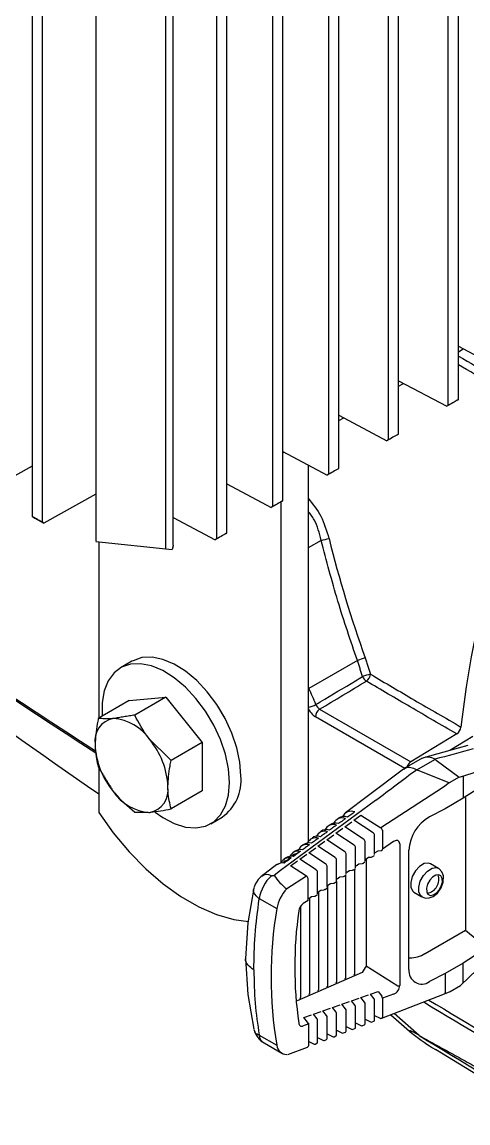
# Model space of a CAD drawing. Header units: inches. Extents: x 1 to 63.1, y 0.7 to 40.3.
# Drawn here: x 18.518 to 19.843, y 32.474 to 35.75 of the extents above; entities that cross this region are included whole.
import ezdxf

# ---------------------------------------------------------------- set-up
doc = ezdxf.new("R2010")
doc.units = ezdxf.units.IN
doc.header["$MEASUREMENT"] = 0
doc.layers.add('OBJECT', color=7, linetype='Continuous')

msp = doc.modelspace()

# ---------------------------------------------------------------- linework, layer by layer
at = {"layer": 'OBJECT'}
for p, q in [((19.7849, 34.6094, 1.1656), (19.7849, 38.1061, 1.1656)), ((19.8148, 34.6267, 1.1656), (19.8148, 38.1101, 1.1656)), ((19.6373, 34.5242, 1.1656), (19.6373, 38.0076, 1.1656)), ((19.6074, 34.507, 1.1656), (19.6074, 38.0037, 1.1656)), ((19.4299, 34.4045, 1.1656), (19.4299, 37.9012, 1.1656)), ((19.4598, 34.4217, 1.1656), (19.4598, 37.9051, 1.1656)), ((19.2931, 34.3255, 1.1656), (19.2931, 37.8089, 1.1656)), ((19.2632, 34.3082, 1.1656), (19.2632, 37.8049, 1.1656)), ((18.5482, 37.7619, 1.1656), (18.5482, 34.2785, 1.1656)), ((18.5779, 37.7585, 1.1656), (18.5779, 34.2614, 1.1656)), ((19.1264, 34.2293, 1.1656), (19.1264, 37.7126, 1.1656)), ((18.7368, 37.7036, 1.1656), (18.7368, 34.2054, 1.1656)), ((18.9671, 34.193, 1.1656), (18.9671, 37.7005, 1.1656)), ((19.0965, 34.212, 1.1656), (19.0965, 37.7087, 1.1656)), ((18.9454, 34.1828, 1.1656), (18.9454, 37.6646, 1.1656)), ((19.8148, 34.7852, 1.1656), (19.9576, 34.7091, 1.1656)), ((19.8148, 34.7692, 1.1656), (19.8292, 34.7775, 1.1656)), ((19.6373, 34.6827, 1.1656), (19.7801, 34.6066, 1.1656)), ((19.6373, 34.6667, 1.1656), (19.6517, 34.675, 1.1656)), ((19.7849, 34.6094, 1.1656), (19.7801, 34.6066, 1.1656)), ((19.8112, 34.6246, 1.1656), (19.8019, 34.6192, 1.1656)), ((19.4598, 34.5802, 1.1656), (19.6025, 34.5042, 1.1656)), ((19.4598, 34.5642, 1.1656), (19.4742, 34.5725, 1.1656)), ((19.6074, 34.507, 1.1656), (19.6025, 34.5042, 1.1656)), ((19.6337, 34.5221, 1.1656), (19.6244, 34.5168, 1.1656)), ((19.2931, 34.472, 1.1656), (19.425, 34.4017, 1.1656)), ((19.2931, 34.468, 1.1656), (19.2967, 34.4701, 1.1656)), ((18.5482, 34.4288, 1.1656), (18.4158, 34.355, 1.1656)), ((19.3684, 34.4319, 1.1656), (19.3684, 33.3097, 1.1656)), ((19.4299, 34.4045, 1.1656), (19.425, 34.4017, 1.1656)), ((19.4562, 34.4197, 1.1656), (19.4468, 34.4143, 1.1656)), ((19.1264, 34.3757, 1.1656), (19.2583, 34.3054, 1.1656)), ((18.7368, 34.3447, 1.1656), (18.5825, 34.2587, 1.1656)), ((19.2632, 34.3082, 1.1656), (19.2583, 34.3054, 1.1656)), ((19.2895, 34.3234, 1.1656), (19.2801, 34.318, 1.1656)), ((19.287, 34.322, 1.1656), (19.287, 33.2476, 1.1656)), ((18.5517, 34.2765, 1.1656), (18.5561, 34.274, 1.1656)), ((18.5608, 34.2713, 1.1656), (18.5518, 34.2765, 1.1656)), ((18.5561, 34.274, 1.1656), (18.5825, 34.2587, 1.1656)), ((18.9671, 34.2755, 1.1656), (19.0916, 34.2092, 1.1656)), ((18.5825, 34.2587, 1.1656), (18.5779, 34.2614, 1.1656)), ((18.737, 34.2048, 1.1656), (18.7376, 34.204, 1.1656)), ((19.0965, 34.212, 1.1656), (19.0916, 34.2092, 1.1656)), ((19.1228, 34.2272, 1.1656), (19.1134, 34.2218, 1.1656)), ((19.4074, 34.2077, 1.1656), (19.3684, 34.1854, 1.1656)), ((18.7376, 34.204, 1.1656), (18.9637, 34.181, 1.1656)), ((18.7457, 34.2032, 1.1656), (18.7457, 33.6787, 1.1656)), ((18.9637, 34.181, 1.1656), (18.9632, 34.1817, 1.1656)), ((18.9669, 34.1914, 1.1656), (18.9637, 34.181, 1.1656)), ((18.9671, 34.193, 1.1656), (18.9669, 34.1914, 1.1656)), ((18.8447, 33.848, 1.1656), (18.811, 33.8285, 1.1656)), ((19.5148, 33.8499, 1.1656), (19.3705, 33.7672, 1.1656)), ((19.3684, 33.7717, 1.1656), (19.3705, 33.7672, 1.1656)), ((19.3684, 33.766, 1.1656), (19.3705, 33.7672, 1.1656)), ((18.8367, 33.7312, 1.1656), (18.7446, 33.678, 1.1656)), ((18.8367, 33.7312, 1.1656), (18.9449, 33.7409, 1.1656)), ((18.9449, 33.7409, 1.1656), (18.8528, 33.6877, 1.1656)), ((18.9449, 33.7409, 1.1656), (19.0531, 33.6062, 1.1656)), ((19.6557, 33.5293, 1.1656), (19.3897, 33.6829, 1.1656)), ((19.4023, 33.7052, 1.1656), (19.6733, 33.5488, 1.1656)), ((19.8099, 33.6318, 1.1656), (19.6733, 33.5488, 1.1656)), ((19.8575, 33.624, 1.1656), (19.7891, 33.5825, 1.1656)), ((19.0531, 33.6062, 1.1656), (18.9611, 33.5531, 1.1656)), ((19.0531, 33.6062, 1.1656), (19.0531, 33.4619, 1.1656)), ((19.7074, 33.5591, 1.1656), (19.6541, 33.5284, 1.1656)), ((19.691, 33.5248, 1.1656), (19.7451, 33.5561, 1.1656)), ((19.7449, 33.5562, 1.1656), (19.7451, 33.5561, 1.1656)), ((19.7451, 33.5561, 1.1656), (19.7474, 33.5548, 1.1656)), ((19.7474, 33.5548, 1.1656), (19.7477, 33.5546, 1.1656)), ((19.7484, 33.5541, 1.1656), (19.7487, 33.5539, 1.1656)), ((19.7487, 33.5539, 1.1656), (19.8169, 33.5029, 1.1656)), ((18.7457, 33.5318, 1.1656), (18.7457, 33.3977, 1.1656)), ((19.691, 33.5248, 1.1656), (19.6908, 33.5249, 1.1656)), ((19.6933, 33.5235, 1.1656), (19.691, 33.5248, 1.1656)), ((19.7876, 33.486, 1.1656), (19.6948, 33.5228, 1.1656)), ((19.9413, 33.5421, 1.1656), (19.8176, 33.5025, 1.1656)), ((19.7877, 33.4859, 1.1656), (19.7706, 33.4736, 1.1656)), ((19.8169, 33.5029, 1.1656), (19.7876, 33.486, 1.1656)), ((19.7877, 33.4859, 1.1656), (19.7876, 33.486, 1.1656)), ((19.8292, 33.5063, 1.1656), (19.8292, 33.4403, 1.1656)), ((19.899, 33.4848, 1.1656), (19.8292, 33.4403, 1.1656)), ((19.0531, 33.4619, 1.1656), (18.9611, 33.4087, 1.1656)), ((19.7706, 33.4736, 1.1656), (19.5844, 33.3524, 1.1656)), ((19.8292, 33.4403, 1.1656), (19.7751, 33.409, 1.1656)), ((19.8361, 33.4427, 1.1656), (19.8361, 33.0477, 1.1656)), ((19.5042, 33.3746, 1.1656), (19.525, 33.3896, 1.1656)), ((19.525, 33.3896, 1.1656), (19.5844, 33.3524, 1.1656)), ((19.7751, 33.409, 1.1656), (19.729, 33.3849, 1.1656)), ((19.0788, 33.3645, 1.1656), (19.1126, 33.384, 1.1656)), ((19.4773, 33.3553, 1.1656), (19.4982, 33.3703, 1.1656)), ((19.5331, 33.319, 1.1656), (19.4773, 33.3553, 1.1656)), ((19.5614, 33.3374, 1.1656), (19.5042, 33.3746, 1.1656)), ((19.4237, 33.3167, 1.1656), (19.4445, 33.3317, 1.1656)), ((19.4505, 33.336, 1.1656), (19.4713, 33.351, 1.1656)), ((19.5049, 33.3006, 1.1656), (19.4505, 33.336, 1.1656)), ((19.5658, 33.2725, 1.1656), (19.5658, 33.3303, 1.1656)), ((19.5888, 33.3452, 1.1656), (19.5888, 33.2883, 1.1656)), ((19.3539, 33.302, 1.1656), (19.3484, 33.2978, 1.1656)), ((19.37, 33.2781, 1.1656), (19.3908, 33.2931, 1.1656)), ((19.3968, 33.2974, 1.1656), (19.4176, 33.3124, 1.1656)), ((19.4484, 33.2639, 1.1656), (19.3968, 33.2974, 1.1656)), ((19.4766, 33.2822, 1.1656), (19.4237, 33.3167, 1.1656)), ((19.5093, 33.2337, 1.1656), (19.5093, 33.2935, 1.1656)), ((19.5375, 33.2531, 1.1656), (19.5375, 33.3119, 1.1656)), ((19.6221, 33.3113, 1.1656), (19.5888, 33.2883, 1.1656)), ((19.6404, 33.3043, 1.1656), (19.6404, 32.8833, 1.1656)), ((19.3016, 33.2625, 1.1656), (19.2961, 33.2583, 1.1656)), ((19.3143, 33.2608, 1.1656), (19.2976, 33.2486, 1.1656)), ((19.3163, 33.2395, 1.1656), (19.3371, 33.2545, 1.1656)), ((19.3278, 33.2822, 1.1656), (19.3223, 33.2781, 1.1656)), ((19.3411, 33.2803, 1.1656), (19.3245, 33.2683, 1.1656)), ((19.3431, 33.2588, 1.1656), (19.3639, 33.2738, 1.1656)), ((19.3919, 33.2271, 1.1656), (19.3431, 33.2588, 1.1656)), ((19.4201, 33.2455, 1.1656), (19.37, 33.2781, 1.1656)), ((19.4528, 33.1948, 1.1656), (19.4528, 33.2567, 1.1656)), ((19.481, 33.2142, 1.1656), (19.481, 33.2751, 1.1656)), ((19.5396, 33.2589, 1.1656), (19.5476, 33.2645, 1.1656)), ((19.5412, 33.2601, 1.1656), (19.5412, 32.9417, 1.1656)), ((19.5475, 33.2645, 1.1656), (19.557, 33.2654, 1.1656)), ((19.5599, 33.2665, 1.1656), (19.5652, 33.2701, 1.1656)), ((19.5678, 33.2784, 1.1656), (19.5759, 33.2839, 1.1656)), ((19.5758, 33.2839, 1.1656), (19.5853, 33.2849, 1.1656)), ((19.668, 32.9306, 1.1656), (19.668, 33.2856, 1.1656)), ((19.2755, 33.2427, 1.1656), (19.2273, 33.2062, 1.1656)), ((19.3636, 33.2087, 1.1656), (19.3163, 33.2395, 1.1656)), ((19.4245, 33.1754, 1.1656), (19.4245, 33.2383, 1.1656)), ((19.4831, 33.2201, 1.1656), (19.4911, 33.2256, 1.1656)), ((19.491, 33.2256, 1.1656), (19.5005, 33.2265, 1.1656)), ((19.5033, 33.2276, 1.1656), (19.5087, 33.2312, 1.1656)), ((19.5073, 32.9185, 1.1656), (19.5073, 33.2303, 1.1656)), ((19.5113, 33.2395, 1.1656), (19.5194, 33.245, 1.1656)), ((19.5192, 33.245, 1.1656), (19.5287, 33.246, 1.1656)), ((19.5316, 33.247, 1.1656), (19.5369, 33.2507, 1.1656)), ((19.7554, 33.2317, 1.1656), (19.7316, 33.2454, 1.1656)), ((19.3636, 33.2087, 1.1656), (19.305, 33.1705, 1.1656)), ((19.368, 33.1365, 1.1656), (19.368, 33.2015, 1.1656)), ((19.3963, 33.1559, 1.1656), (19.3963, 33.2199, 1.1656)), ((19.4468, 33.1887, 1.1656), (19.4522, 33.1924, 1.1656)), ((19.4536, 32.8951, 1.1656), (19.4536, 33.1938, 1.1656)), ((19.4548, 33.2006, 1.1656), (19.4628, 33.2061, 1.1656)), ((19.4627, 33.2061, 1.1656), (19.4722, 33.2071, 1.1656)), ((19.475, 33.2081, 1.1656), (19.4804, 33.2118, 1.1656)), ((19.4805, 32.9068, 1.1656), (19.4805, 33.2119, 1.1656)), ((19.2096, 33.182, 1.1656), (19.2068, 33.1741, 1.1656)), ((19.3983, 33.1618, 1.1656), (19.4063, 33.1672, 1.1656)), ((19.3999, 32.8717, 1.1656), (19.3999, 33.1629, 1.1656)), ((19.4061, 33.1672, 1.1656), (19.4156, 33.1682, 1.1656)), ((19.4185, 33.1692, 1.1656), (19.4239, 33.173, 1.1656)), ((19.4266, 33.1812, 1.1656), (19.4345, 33.1867, 1.1656)), ((19.4268, 32.8834, 1.1656), (19.4268, 33.1814, 1.1656)), ((19.4344, 33.1867, 1.1656), (19.4439, 33.1876, 1.1656)), ((19.6827, 33.1606, 1.1656), (19.7065, 33.1468, 1.1656)), ((19.2229, 33.142, 1.1656), (19.2751, 33.1119, 1.1656)), ((19.368, 33.1365, 1.1656), (19.3536, 33.1266, 1.1656)), ((19.3701, 33.1424, 1.1656), (19.378, 33.1478, 1.1656)), ((19.3731, 32.86, 1.1656), (19.3731, 33.1444, 1.1656)), ((19.3778, 33.1478, 1.1656), (19.3874, 33.1487, 1.1656)), ((19.3902, 33.1498, 1.1656), (19.3957, 33.1535, 1.1656)), ((19.3463, 32.8483, 1.1656), (19.3463, 33.1176, 1.1656)), ((19.7156, 32.9781, 1.1656), (19.8361, 33.0477, 1.1656)), ((19.8361, 33.0477, 1.1656), (19.899, 32.995, 1.1656)), ((19.8224, 32.8841, 1.1656), (19.9477, 33.0052, 1.1656)), ((19.899, 32.995, 1.1656), (19.8292, 32.9497, 1.1656)), ((19.5412, 32.9417, 1.1656), (19.6347, 32.8825, 1.1656)), ((19.8292, 32.9497, 1.1656), (19.7751, 32.9185, 1.1656)), ((19.8292, 32.8924, 1.1656), (19.8292, 32.9497, 1.1656)), ((19.5286, 32.9215, 1.1656), (19.3361, 32.8376, 1.1656)), ((19.4787, 32.9036, 1.1656), (19.4766, 32.9027, 1.1656)), ((19.5055, 32.9152, 1.1656), (19.5035, 32.9143, 1.1656)), ((19.7751, 32.9185, 1.1656), (19.729, 32.8948, 1.1656)), ((19.7751, 32.9185, 1.1656), (19.7751, 32.861, 1.1656)), ((19.3981, 32.8685, 1.1656), (19.3961, 32.8676, 1.1656)), ((19.425, 32.8802, 1.1656), (19.4229, 32.8793, 1.1656)), ((19.4518, 32.8919, 1.1656), (19.4498, 32.891, 1.1656)), ((19.5536, 32.857, 1.1656), (19.5764, 32.865, 1.1656)), ((19.5764, 32.865, 1.1656), (19.5873, 32.8515, 1.1656)), ((19.7733, 32.8579, 1.1656), (19.7904, 32.8653, 1.1656)), ((19.7906, 32.8655, 1.1656), (19.821, 32.883, 1.1656)), ((19.3445, 32.8451, 1.1656), (19.3424, 32.8442, 1.1656)), ((19.3713, 32.8568, 1.1656), (19.3693, 32.8559, 1.1656)), ((19.4688, 32.8273, 1.1656), (19.4915, 32.8353, 1.1656)), ((19.4971, 32.8372, 1.1656), (19.5198, 32.8452, 1.1656)), ((19.5078, 32.8236, 1.1656), (19.4971, 32.8372, 1.1656)), ((19.5253, 32.8471, 1.1656), (19.5481, 32.8551, 1.1656)), ((19.5361, 32.8336, 1.1656), (19.5253, 32.8471, 1.1656)), ((19.5643, 32.8435, 1.1656), (19.5536, 32.857, 1.1656)), ((19.5658, 32.7798, 1.1656), (19.5658, 32.8375, 1.1656)), ((19.5869, 32.7856, 1.1656), (19.7732, 32.8578, 1.1656)), ((19.6221, 32.8573, 1.1656), (19.5888, 32.8456, 1.1656)), ((19.5888, 32.8456, 1.1656), (19.5888, 32.7887, 1.1656)), ((19.7751, 32.8609, 1.1656), (19.7751, 32.861, 1.1656)), ((19.3841, 32.7975, 1.1656), (19.4067, 32.8055, 1.1656)), ((19.3948, 32.784, 1.1656), (19.3841, 32.7975, 1.1656)), ((19.4123, 32.8075, 1.1656), (19.435, 32.8154, 1.1656)), ((19.4231, 32.7939, 1.1656), (19.4123, 32.8075, 1.1656)), ((19.4406, 32.8174, 1.1656), (19.4633, 32.8253, 1.1656)), ((19.4513, 32.8038, 1.1656), (19.4406, 32.8174, 1.1656)), ((19.4528, 32.736, 1.1656), (19.4528, 32.7979, 1.1656)), ((19.4796, 32.8137, 1.1656), (19.4688, 32.8273, 1.1656)), ((19.481, 32.7469, 1.1656), (19.481, 32.8078, 1.1656)), ((19.5093, 32.7579, 1.1656), (19.5093, 32.8177, 1.1656)), ((19.5375, 32.7688, 1.1656), (19.5375, 32.8276, 1.1656)), ((19.6141, 32.7962, 1.1656), (19.6774, 32.7404, 1.1656)), ((19.6983, 32.7343, 1.1656), (19.6241, 32.8, 1.1656)), ((19.368, 32.7681, 1.1656), (19.3536, 32.7631, 1.1656)), ((19.3558, 32.7876, 1.1656), (19.3784, 32.7956, 1.1656)), ((19.3666, 32.7741, 1.1656), (19.3558, 32.7876, 1.1656)), ((19.3701, 32.7057, 1.1656), (19.3701, 32.7707, 1.1656)), ((19.3963, 32.714, 1.1656), (19.3963, 32.778, 1.1656)), ((19.4245, 32.725, 1.1656), (19.4245, 32.7879, 1.1656)), ((19.5093, 32.7721, 1.1656), (19.5253, 32.7639, 1.1656)), ((19.5303, 32.7637, 1.1656), (19.5357, 32.7657, 1.1656)), ((19.5375, 32.7831, 1.1656), (19.5536, 32.7749, 1.1656)), ((19.5586, 32.7746, 1.1656), (19.5639, 32.7767, 1.1656)), ((19.5658, 32.794, 1.1656), (19.5819, 32.7859, 1.1656)), ((19.2068, 32.752, 1.1656), (19.2085, 32.7468, 1.1656)), ((19.2229, 32.7353, 1.1656), (19.2751, 32.7052, 1.1656)), ((19.4245, 32.7392, 1.1656), (19.4405, 32.731, 1.1656)), ((19.4455, 32.7308, 1.1656), (19.4509, 32.7329, 1.1656)), ((19.4528, 32.7501, 1.1656), (19.4688, 32.742, 1.1656)), ((19.4738, 32.7418, 1.1656), (19.4792, 32.7438, 1.1656)), ((19.481, 32.7611, 1.1656), (19.4971, 32.753, 1.1656)), ((19.5021, 32.7527, 1.1656), (19.5074, 32.7548, 1.1656)), ((19.2371, 32.7121, 1.1656), (19.2901, 32.6815, 1.1656)), ((19.3077, 32.6773, 1.1656), (19.3662, 32.7, 1.1656)), ((19.3701, 32.7162, 1.1656), (19.384, 32.7091, 1.1656)), ((19.389, 32.7089, 1.1656), (19.3944, 32.711, 1.1656)), ((19.3963, 32.7282, 1.1656), (19.4122, 32.7201, 1.1656)), ((19.4172, 32.7198, 1.1656), (19.4227, 32.7219, 1.1656))]:
    msp.add_line(p, q, dxfattribs=at)
at = {"layer": 'OBJECT', "elevation": 1.1656, "flags": 128}
for points in [[(19.1681, 33.5067), (19.1651, 33.5475), (19.156, 33.5905), (19.1413, 33.6344), (19.1213, 33.6776), (19.0968, 33.7189), (19.0684, 33.7568), (19.0372, 33.7903), (19.0041, 33.8181), (18.9702, 33.8395), (18.9365, 33.8536), (18.9042, 33.8602), (18.8743, 33.8588), (18.8478, 33.8497), (18.8447, 33.848)], [(19.1343, 33.4872), (19.1313, 33.528), (19.1223, 33.571), (19.1075, 33.6149), (19.0876, 33.6581), (19.063, 33.6994), (19.0347, 33.7373), (19.0034, 33.7708), (18.9703, 33.7986), (18.9364, 33.82), (18.9027, 33.8341), (18.8704, 33.8407), (18.8405, 33.8393), (18.814, 33.8302), (18.7916, 33.8136), (18.7742, 33.79), (18.7623, 33.7601), (18.7562, 33.7251), (18.7562, 33.6858), (18.7563, 33.6848)], [(19.1227, 33.6749), (19.1203, 33.6797), (19.1015, 33.7117)], [(19.8432, 33.5972), (19.8143, 33.5894), (19.711, 33.561)], [(19.6517, 33.5267), (19.5477, 33.4486), (19.4789, 33.3965)], [(19.6733, 33.5488), (19.6708, 33.547), (19.6684, 33.5447), (19.6662, 33.542), (19.6643, 33.5391), (19.6628, 33.5359), (19.6616, 33.5327), (19.6616, 33.5327)], [(18.9136, 33.3989), (18.9364, 33.3829), (18.9703, 33.3651), (19.0034, 33.3547), (19.0347, 33.3521), (19.063, 33.3573), (19.0876, 33.3703), (19.1075, 33.3905), (19.1223, 33.4173), (19.1313, 33.4499), (19.1343, 33.4872)], [(18.7457, 33.3977), (18.7891, 33.3373), (18.836, 33.2813), (18.8855, 33.2306), (18.9371, 33.186), (18.9898, 33.1481), (19.0429, 33.1174), (19.0956, 33.0945), (19.1471, 33.0796), (19.1909, 33.0734)], [(19.6869, 33.2238), (19.6777, 33.2071), (19.673, 33.1897), (19.6734, 33.1744), (19.679, 33.1634), (19.6827, 33.1606)], [(19.7316, 33.2454), (19.7254, 33.2475), (19.7127, 33.2457), (19.6992, 33.2374), (19.6869, 33.2238)], [(19.707, 33.1469), (19.7168, 33.1432), (19.7282, 33.1437), (19.74, 33.1483), (19.7525, 33.1582), (19.7633, 33.1733), (19.7698, 33.1907), (19.7703, 33.2093), (19.7657, 33.2217), (19.7575, 33.2303), (19.755, 33.2314)], [(19.7107, 33.21), (19.723, 33.2236), (19.7365, 33.2319), (19.7492, 33.2338), (19.7553, 33.2318)], [(19.2298, 33.2082), (19.2197, 33.1984), (19.2097, 33.1822)], [(19.7067, 33.1467), (19.7028, 33.1497), (19.6972, 33.1606), (19.6968, 33.176), (19.7015, 33.1933), (19.7107, 33.21)], [(19.7577, 33.1676), (19.764, 33.1791), (19.7673, 33.191), (19.7669, 33.2015), (19.7631, 33.2091), (19.7563, 33.2125), (19.7476, 33.2112), (19.7383, 33.2055), (19.7299, 33.1961), (19.7235, 33.1846), (19.7203, 33.1727), (19.7206, 33.1622), (19.7244, 33.1546), (19.7312, 33.1512), (19.7399, 33.1525), (19.7492, 33.1582), (19.7577, 33.1676)], [(19.2065, 33.1731), (19.1887, 33.07), (19.1825, 32.9633)], [(19.1825, 32.9633), (19.1887, 32.8565), (19.2065, 32.753)], [(19.7468, 32.6933), (19.8712, 32.617), (20.1146, 32.4739)]]:
    msp.add_lwpolyline(points, dxfattribs=at)
at = {"layer": 'OBJECT'}
for centre, radius, start, end in [((22.7588, 33.3256, 1.1656), 2.9545, 154.9672, 173.6534), ((31.1545, 52.8165, 1.1656), 22.8958, 232.94236, 237.15301), ((31.5924, 53.4616, 1.1656), 23.6793, 233.05402, 237.11859), ((29.6687, 49.298, 1.1656), 19.2447, 231.62055, 235.41817), ((19.2638, 34.8363, 1.1656), 0.6448, 282.8624, 284.9574), ((22.9878, 35.0976, 1.1656), 3.6658, 193.9586, 199.7647), ((19.6328, 33.5491, 1.1656), 0.3232, 107.0677, 111.4245), ((19.571, 33.7013, 1.1656), 0.1092, 98.9572, 112.0474), ((19.557, 33.8133, 1.1656), 0.0291, 201.6672, 237.2072), ((19.5257, 33.8127, 1.1656), 0.0285, 303.0894, 352.952), ((18.6794, 33.4406, 1.1656), 0.7644, 21.377, 25.2989), ((19.3549, 33.7833, 1.1656), 0.0736, 280.4947, 299.4899), ((19.4171, 33.7283, 1.1656), 0.0274, 199.4383, 237.4576), ((19.4182, 33.7283, 1.1656), 0.0536, 201.6604, 237.8466), ((19.418, 33.6816, 1.1656), 0.0283, 123.5404, 177.3258), ((18.8013, 33.6111, 1.1656), 0.0673, 100.5468, 189.2519), ((18.7807, 33.5378, 1.1656), 0.1397, 33.4349, 86.5705), ((19.7939, 33.6557, 1.1656), 0.0288, 303.8013, 353.124), ((18.7167, 33.4645, 1.1656), 0.235, 2.6393, 39.7721), ((18.9696, 33.6111, 1.1656), 0.235, 182.6393, 219.7721), ((19.7238, 33.5251, 1.1656), 0.0376, 55.8297, 115.7558), ((19.0348, 33.4931, 1.1656), 0.134, 305.501, 5.8112), ((19.8185, 33.5052, 1.1656), 0.00279, 234.5381, 250.822), ((18.9056, 33.5378, 1.1656), 0.1397, 213.4349, 266.5705), ((18.8849, 33.4645, 1.1656), 0.0673, 280.5468, 9.2519), ((37.5517, 8.7095, 1.1656), 30.572, 126.03014, 126.73304), ((19.4752, 33.3599, 1.1656), 0.0266, 66.7582, 128.833), ((19.4957, 33.3735, 1.1656), 0.0281, 67.2124, 155.8083), ((19.4431, 33.3348, 1.1656), 0.0274, 69.5528, 156.1597), ((19.4488, 33.3404, 1.1656), 0.0264, 67.8132, 128.7435), ((19.4694, 33.3541, 1.1656), 0.0278, 68.3696, 156.012), ((19.7893, 33.2794, 1.1656), 0.1215, 119.7556, 177.0723), ((19.3907, 33.2961, 1.1656), 0.0266, 71.9955, 156.2433), ((19.3961, 33.3012, 1.1656), 0.0261, 70.1363, 128.213), ((19.4169, 33.3154, 1.1656), 0.027, 70.7617, 156.2411), ((19.4224, 33.3209, 1.1656), 0.0262, 68.9363, 128.5427), ((19.5546, 33.3283, 1.1656), 0.0113, 9.8002, 53.3756), ((19.5776, 33.3433, 1.1656), 0.0113, 9.8002, 53.3756), ((19.3445, 33.2586, 1.1656), 0.0289, 76.7497, 125.2731), ((19.3644, 33.2767, 1.1656), 0.0263, 73.2871, 156.3013), ((19.3706, 33.2771, 1.1656), 0.0301, 75.7082, 123.9163), ((19.4981, 33.2916, 1.1656), 0.0113, 9.8002, 53.3756), ((19.5264, 33.31, 1.1656), 0.0113, 9.8002, 53.3756), ((19.5865, 33.2876, 1.1656), 0.00239, 314.0416, 16.9386), ((19.312, 33.2377, 1.1656), 0.0258, 76.2045, 157.2761), ((19.3183, 33.24, 1.1656), 0.0277, 77.8312, 126.6329), ((19.3382, 33.2572, 1.1656), 0.026, 74.7253, 156.8026), ((19.3212, 33.2515, 1.1656), 0.0116, 105.0825, 126.5183), ((19.3263, 33.2672, 1.1656), 0.00216, 150.567, 182.5106), ((19.3479, 33.2712, 1.1656), 0.0114, 104.3271, 126.6637), ((19.4416, 33.2548, 1.1656), 0.0113, 9.8002, 53.3756), ((19.4699, 33.2732, 1.1656), 0.0113, 9.8002, 53.3756), ((19.5564, 33.2715, 1.1656), 0.00612, 275.7007, 304.5181), ((19.5847, 33.291, 1.1656), 0.00612, 275.7007, 304.5181), ((19.2922, 33.2214, 1.1656), 0.0266, 78.9547, 127.9903), ((19.2993, 33.2476, 1.1656), 0.00208, 149.8907, 181.6804), ((19.3851, 33.218, 1.1656), 0.0113, 9.8002, 53.3756), ((19.4134, 33.2364, 1.1656), 0.0113, 9.8002, 53.3756), ((19.4998, 33.2326, 1.1656), 0.00612, 275.7007, 304.5181), ((19.5281, 33.2521, 1.1656), 0.00612, 275.7007, 304.5181), ((19.3409, 33.1222, 1.1656), 0.1197, 133.1068, 170.4777), ((19.2461, 33.1876, 1.1656), 0.0256, 59.4741, 128.3382), ((19.4017, 33.2997, 1.1656), 0.1614, 213.4247, 233.1158), ((19.3569, 33.1996, 1.1656), 0.0113, 9.8002, 53.3756), ((19.4716, 33.2132, 1.1656), 0.00612, 275.7007, 304.5181), ((19.7146, 33.1987, 1.1656), 0.0422, 280.7391, 19.2663), ((19.3866, 33.0922, 1.1656), 0.1133, 136.2246, 170.0122), ((19.415, 33.1743, 1.1656), 0.00612, 275.7007, 304.5181), ((19.4433, 33.1937, 1.1656), 0.00612, 275.7007, 304.5181), ((19.3722, 33.1003, 1.1656), 0.0323, 125.2434, 171.8349), ((19.3867, 33.1548, 1.1656), 0.00612, 275.7007, 304.5181), ((20.4885, 32.9085, 1.1656), 1.2304, 170.4866, 189.5134), ((20.5149, 32.9379, 1.1656), 1.1864, 171.9117, 188.0883), ((19.6713, 33.0475, 1.1656), 0.0823, 269.0905, 302.5321), ((19.6681, 32.8483, 1.1656), 0.1575, 143.6456, 152.3094), ((19.7063, 32.9259, 1.1656), 0.0386, 172.9412, 306.1819), ((19.4505, 32.8946, 1.1656), 0.00308, 295.2673, 8.3809), ((19.4774, 32.9063, 1.1656), 0.00308, 295.2673, 8.3809), ((19.5042, 32.918, 1.1656), 0.00308, 295.2673, 8.3809), ((19.3968, 32.8713, 1.1656), 0.00308, 295.2673, 8.3809), ((19.4237, 32.883, 1.1656), 0.00308, 295.2673, 8.3809), ((19.6122, 32.8837, 1.1656), 0.0282, 290.6179, 359.1652), ((19.6363, 32.892, 1.1656), 0.00957, 260.4511, 295.3166), ((19.8085, 32.9001, 1.1656), 0.0211, 306.2249, 324.2883), ((19.8149, 32.8997, 1.1656), 0.0161, 312.0555, 333.2166), ((19.3431, 32.8479, 1.1656), 0.00308, 295.2673, 8.3809), ((19.37, 32.8596, 1.1656), 0.00308, 295.2673, 8.3809), ((19.5285, 32.8285, 1.1656), 0.00911, 354.3107, 33.5562), ((19.5567, 32.8384, 1.1656), 0.00911, 354.3107, 33.5562), ((19.5797, 32.8465, 1.1656), 0.00911, 354.3107, 33.5562), ((28.9104, 47.9314, 1.1656), 17.6788, 238.64684, 240.05826), ((30.141, 50.0617, 1.1656), 20.1257, 238.83859, 240.01225), ((19.7717, 32.8609, 1.1656), 0.00343, 295.9168, 0.2829), ((19.4437, 32.7988, 1.1656), 0.00911, 354.3107, 33.5562), ((19.472, 32.8087, 1.1656), 0.00911, 354.3107, 33.5562), ((19.5002, 32.8186, 1.1656), 0.00911, 354.3107, 33.5562), ((19.3496, 32.7714, 1.1656), 0.00929, 182.7211, 295.7234), ((19.359, 32.769, 1.1656), 0.00911, 354.3107, 33.5562), ((19.367, 32.771, 1.1656), 0.00307, 289.6333, 355.0555), ((19.3872, 32.7789, 1.1656), 0.00911, 354.3107, 33.5562), ((19.4155, 32.7889, 1.1656), 0.00911, 354.3107, 33.5562), ((19.5281, 32.7694, 1.1656), 0.00612, 243.0658, 291.1945), ((19.5341, 32.7688, 1.1656), 0.00348, 297.3227, 359.8524), ((19.5564, 32.7804, 1.1656), 0.00612, 243.0658, 291.1945), ((19.5623, 32.7798, 1.1656), 0.00348, 297.3227, 359.8524), ((19.5847, 32.7913, 1.1656), 0.00612, 243.0658, 291.1945), ((19.5854, 32.7886, 1.1656), 0.00339, 296.4252, 0.7499), ((19.2725, 32.7705, 1.1656), 0.0683, 200.5224, 238.8772), ((19.2486, 32.7356, 1.1656), 0.0258, 180.6872, 244.2241), ((19.4433, 32.7365, 1.1656), 0.00612, 243.0658, 291.1945), ((19.4493, 32.736, 1.1656), 0.00348, 297.3227, 359.8524), ((19.4716, 32.7475, 1.1656), 0.00612, 243.0658, 291.1945), ((19.4776, 32.7469, 1.1656), 0.00348, 297.3227, 359.8524), ((19.4998, 32.7584, 1.1656), 0.00612, 243.0658, 291.1945), ((19.5058, 32.7579, 1.1656), 0.00348, 297.3227, 359.8524), ((20.1199, 33.3047, 1.1656), 0.7171, 232.187, 238.616), ((28.5797, 47.1875, 1.1656), 16.9638, 238.42952, 239.94564), ((19.3056, 32.7083, 1.1656), 0.0307, 185.8982, 268.582), ((19.3639, 32.7057, 1.1656), 0.00612, 291.1945, 0), ((19.3867, 32.7146, 1.1656), 0.00612, 243.0658, 291.1945), ((19.3928, 32.7141, 1.1656), 0.00348, 297.3227, 359.8524), ((19.415, 32.7255, 1.1656), 0.00612, 243.0658, 291.1945), ((19.4211, 32.725, 1.1656), 0.00348, 297.3227, 359.8524)]:
    msp.add_arc(centre, radius, start, end, dxfattribs=at)
for centre, major_axis, ratio, start_param, end_param in [((19.7932, 34.6142, 1.1656), (0.0122, 0.0071), 0.00007, 0.785358, 2.316175), ((19.8026, 34.6196, 1.1656), (0.0122, 0.0071), 0.00007, 5.537725, 7.068543), ((19.6157, 34.5118, 1.1656), (0.0122, 0.0071), 0.00007, 0.785358, 2.316175), ((19.625, 34.5171, 1.1656), (0.0122, 0.0071), 0.00007, 5.537725, 7.068543), ((19.4382, 34.4093, 1.1656), (0.0122, 0.0071), 0.00007, 0.785358, 2.316175), ((19.4475, 34.4147, 1.1656), (0.0122, 0.0071), 0.00007, 5.537725, 7.068543), ((19.2715, 34.313, 1.1656), (0.0122, 0.0071), 0.00007, 0.785358, 2.316175), ((19.2808, 34.3184, 1.1656), (0.0122, 0.0071), 0.00007, 5.537725, 7.068543), ((18.5605, 34.2715, 1.1656), (0.0122, -0.0071), 0.00007, 2.356235, 3.909386), ((18.5694, 34.2663, 1.1656), (0.0122, -0.0071), 0.00007, 0.803084, 2.356235), ((19.1048, 34.2168, 1.1656), (0.0122, 0.0071), 0.00007, 0.785358, 2.316175), ((19.1141, 34.2222, 1.1656), (0.0122, 0.0071), 0.00007, 5.537725, 7.068543), ((22.8895, 36.1696, 1.1656), (15.4269, 9.369), 0.016891, 4.474128, 4.483365), ((20.796, 33.0803, 1.1656), (3.5265, 0.7845), 0.198331, 1.795372, 1.829063), ((22.3269, 34.2587, 1.1656), (8.2879, 5.9083), 0.094709, 1.826303, 1.841815), ((19.2701, 33.2192, 1.1656), (0.4252, 0.3025), 0.104684, 0.034736, 0.047827), ((19.2698, 33.2191, 1.1656), (0.4284, 0.3012), 0.108829, 0.07127, 0.084359), ((19.6187, 33.2856, 1.1656), (0.0177, 0.0285), 0.44344, 5.661566, 7.073092)]:
    msp.add_ellipse(centre, major_axis=major_axis, ratio=ratio, start_param=start_param, end_param=end_param, dxfattribs=at)
for points, knots in [([(19.8148, 34.7561, 1.1656), (19.849, 34.7364, 1.1656), (19.9393, 34.6843, 1.1656), (20.0302, 34.6318, 1.1656), (20.0865, 34.5993, 1.1656)], [0.6246809, 0.6246809, 0.6246809, 0.6246809, 0.7671337, 1, 1, 1, 1]), ([(20.0819, 34.5758, 1.1656), (20.0255, 34.6083, 1.1656), (19.9362, 34.6599, 1.1656), (19.8475, 34.7112, 1.1656), (19.8148, 34.7301, 1.1656)], [0, 0, 0, 0, 0.2343351, 0.3713009, 0.3713009, 0.3713009, 0.3713009]), ([(19.3684, 34.333, 1.1656), (19.382, 34.3161, 1.1656), (19.4092, 34.2822, 1.1656), (19.4232, 34.2363, 1.1656), (19.4302, 34.2134, 1.1656)], [0, 0, 0, 0, 0.499118, 1, 1, 1, 1]), ([(19.4074, 34.2077, 1.1656), (19.4017, 34.2292, 1.1656), (19.393, 34.2622, 1.1656), (19.3747, 34.2867, 1.1656), (19.3684, 34.2952, 1.1656)], [0, 0, 0, 0, 0.654069, 1, 1, 1, 1]), ([(19.5148, 33.8499, 1.1656), (19.4946, 33.9087, 1.1656), (19.4543, 34.0266, 1.1656), (19.423, 34.1473, 1.1656), (19.4074, 34.2077, 1.1656)], [0, 0, 0, 0, 0.499048, 1, 1, 1, 1]), ([(19.3912, 33.7192, 1.1656), (19.3956, 33.7218, 1.1656), (19.4349, 33.7454, 1.1656), (19.4811, 33.7732, 1.1656), (19.523, 33.7983, 1.1656), (19.53, 33.8025, 1.1656)], [0, 0, 0, 0, 0.095661, 0.848073, 1, 1, 1, 1]), ([(19.8099, 33.6318, 1.1656), (19.7637, 33.6585, 1.1656), (19.6737, 33.7106, 1.1656), (19.5846, 33.7633, 1.1656), (19.5413, 33.7888, 1.1656)], [0, 0, 0, 0, 0.514, 1, 1, 1, 1]), ([(19.554, 33.8092, 1.1656), (19.5973, 33.7836, 1.1656), (19.6863, 33.7311, 1.1656), (19.7762, 33.679, 1.1656), (19.8224, 33.6522, 1.1656)], [0, 0, 0, 0, 0.486, 1, 1, 1, 1]), ([(18.8973, 33.6148, 1.1656), (18.896, 33.6164, 1.1656), (18.8779, 33.6392, 1.1656), (18.8649, 33.6644, 1.1656), (18.8528, 33.6877, 1.1656)], [0, 0, 0, 0, 0.070214, 1, 1, 1, 1]), ([(18.7446, 33.678, 1.1656), (18.7434, 33.6724, 1.1656), (18.7377, 33.6456, 1.1656), (18.7361, 33.6203, 1.1656), (18.7349, 33.6003, 1.1656)], [0, 0, 0, 0, 0.211001, 1, 1, 1, 1]), ([(18.789, 33.6773, 1.1656), (18.7878, 33.6772, 1.1656), (18.7696, 33.6756, 1.1656), (18.7566, 33.6769, 1.1656), (18.7446, 33.678, 1.1656)], [0, 0, 0, 0, 0.070214, 1, 1, 1, 1]), ([(18.7349, 33.6003, 1.1656), (18.735, 33.5947, 1.1656), (18.7355, 33.5705, 1.1656), (18.7406, 33.5497, 1.1656), (18.7446, 33.5337, 1.1656)], [0, 0, 0, 0, 0.231849, 1, 1, 1, 1]), ([(18.9514, 33.4753, 1.1656), (18.9526, 33.4953, 1.1656), (18.9542, 33.5206, 1.1656), (18.9599, 33.5474, 1.1656), (18.9611, 33.5531, 1.1656)], [0, 0, 0, 0, 0.788999, 1, 1, 1, 1]), ([(19.6908, 33.5249, 1.1656), (19.6849, 33.5275, 1.1656), (19.6731, 33.5326, 1.1656), (19.6596, 33.5322, 1.1656), (19.6541, 33.5275, 1.1656), (19.6523, 33.5259, 1.1656)], [0, 0, 0, 0, 0.396049, 0.792094, 1, 1, 1, 1]), ([(18.789, 33.4608, 1.1656), (18.7903, 33.4592, 1.1656), (18.8087, 33.4365, 1.1656), (18.8316, 33.4171, 1.1656), (18.8528, 33.399, 1.1656)], [0, 0, 0, 0, 0.070214, 1, 1, 1, 1]), ([(18.9611, 33.4087, 1.1656), (18.9571, 33.4247, 1.1656), (18.952, 33.4456, 1.1656), (18.9515, 33.4697, 1.1656), (18.9514, 33.4753, 1.1656)], [0, 0, 0, 0, 0.768151, 1, 1, 1, 1]), ([(18.8973, 33.3983, 1.1656), (18.8986, 33.3984, 1.1656), (18.917, 33.4001, 1.1656), (18.9398, 33.4046, 1.1656), (18.9611, 33.4087, 1.1656)], [0, 0, 0, 0, 0.070214, 1, 1, 1, 1]), ([(19.5065, 33.3994, 1.1656), (19.5037, 33.3973, 1.1656), (19.4967, 33.3923, 1.1656), (19.4898, 33.3873, 1.1656), (19.4857, 33.3843, 1.1656)], [0, 0, 0, 0, 0.412557, 1, 1, 1, 1]), ([(19.4527, 33.3605, 1.1656), (19.4498, 33.3584, 1.1656), (19.4429, 33.3533, 1.1656), (19.4359, 33.3483, 1.1656), (19.4318, 33.3453, 1.1656)], [0, 0, 0, 0, 0.412497, 1, 1, 1, 1]), ([(19.4796, 33.3799, 1.1656), (19.4768, 33.3779, 1.1656), (19.4698, 33.3728, 1.1656), (19.4628, 33.3678, 1.1656), (19.4588, 33.3648, 1.1656)], [0, 0, 0, 0, 0.412528, 1, 1, 1, 1]), ([(19.3989, 33.3214, 1.1656), (19.396, 33.3193, 1.1656), (19.3891, 33.3143, 1.1656), (19.3821, 33.3092, 1.1656), (19.378, 33.3063, 1.1656)], [0, 0, 0, 0, 0.41243, 1, 1, 1, 1]), ([(19.4258, 33.3409, 1.1656), (19.4229, 33.3389, 1.1656), (19.416, 33.3338, 1.1656), (19.409, 33.3288, 1.1656), (19.4049, 33.3258, 1.1656)], [0, 0, 0, 0, 0.412464, 1, 1, 1, 1]), ([(19.372, 33.3019, 1.1656), (19.3691, 33.2998, 1.1656), (19.3621, 33.2947, 1.1656), (19.3552, 33.2897, 1.1656), (19.3511, 33.2867, 1.1656)], [0, 0, 0, 0, 0.412394, 1, 1, 1, 1]), ([(19.3056, 33.2544, 1.1656), (19.303, 33.2542, 1.1656), (19.2981, 33.2539, 1.1656), (19.2951, 33.2502, 1.1656), (19.2937, 33.2484, 1.1656)], [0, 0, 0, 0, 0.523937, 1, 1, 1, 1]), ([(19.3181, 33.2627, 1.1656), (19.3153, 33.2606, 1.1656), (19.3083, 33.2556, 1.1656), (19.3014, 33.2505, 1.1656), (19.2973, 33.2475, 1.1656)], [0, 0, 0, 0, 0.412316, 1, 1, 1, 1]), ([(19.3329, 33.2744, 1.1656), (19.3301, 33.2743, 1.1656), (19.3249, 33.2741, 1.1656), (19.3217, 33.2703, 1.1656), (19.3202, 33.2686, 1.1656)], [0, 0, 0, 0, 0.541975, 1, 1, 1, 1]), ([(19.3451, 33.2823, 1.1656), (19.3422, 33.2802, 1.1656), (19.3352, 33.2752, 1.1656), (19.3283, 33.2701, 1.1656), (19.3242, 33.2671, 1.1656)], [0, 0, 0, 0, 0.412356, 1, 1, 1, 1]), ([(19.2227, 33.1407, 1.1656), (19.2184, 33.1449, 1.1656), (19.2095, 33.1536, 1.1656), (19.2046, 33.1654, 1.1656), (19.2069, 33.1711, 1.1656), (19.2076, 33.1728, 1.1656)], [0, 0, 0, 0, 0.396562, 0.822163, 1, 1, 1, 1]), ([(19.2068, 32.9294, 1.1656), (19.2007, 32.934, 1.1656), (19.1879, 32.9434, 1.1656), (19.1807, 32.9563, 1.1656), (19.1828, 32.9628, 1.1656), (19.1829, 32.9633, 1.1656)], [0, 0, 0, 0, 0.465357, 0.966382, 1, 1, 1, 1]), ([(19.2229, 32.7353, 1.1656), (19.2186, 32.737, 1.1656), (19.2116, 32.7396, 1.1656), (19.21, 32.7451, 1.1656), (19.2094, 32.7472, 1.1656)], [0, 0, 0, 0, 0.612544, 1, 1, 1, 1]), ([(19.6983, 32.7343, 1.1656), (19.6967, 32.7353, 1.1656), (19.6926, 32.7378, 1.1656), (19.6843, 32.7425, 1.1656), (19.6749, 32.7474, 1.1656), (19.6697, 32.7488, 1.1656), (19.6707, 32.746, 1.1656), (19.677, 32.7409, 1.1656), (19.6802, 32.7382, 1.1656)], [0, 0, 0, 0, 0.061294, 0.157978, 0.353027, 0.568967, 0.775602, 1, 1, 1, 1])]:
    msp.add_open_spline(points, degree=3, knots=knots, dxfattribs=at)
for points, degree in [([(19.53, 33.8025, 1.1656), (19.5148, 33.8499, 1.1656)], 1), ([(19.538, 33.858, 1.1656), (19.554, 33.8092, 1.1656)], 1), ([(18.8528, 33.6877, 1.1656), (18.789, 33.6773, 1.1656)], 1), ([(18.9611, 33.5531, 1.1656), (18.8973, 33.6148, 1.1656)], 1), ([(19.7484, 33.5541, 1.1656), (19.7477, 33.5546, 1.1656)], 1), ([(18.7446, 33.5337, 1.1656), (18.789, 33.4608, 1.1656)], 1), ([(18.8528, 33.399, 1.1656), (18.8973, 33.3983, 1.1656)], 1), ([(19.2591, 33.2096, 1.1656), (19.267, 33.2108, 1.1656)], 1), ([(19.305, 33.1705, 1.1656), (19.3048, 33.1706, 1.1656)], 1), ([(19.2068, 32.9294, 1.1656), (19.2075, 32.9637, 1.1656), (19.2088, 33.0323, 1.1656), (19.2181, 33.1046, 1.1656), (19.2227, 33.1407, 1.1656)], 3), ([(19.2227, 33.1407, 1.1656), (19.2229, 33.142, 1.1656)], 1), ([(19.2068, 32.9294, 1.1656), (19.2075, 32.8959, 1.1656), (19.2088, 32.8289, 1.1656), (19.2181, 32.7672, 1.1656), (19.2227, 32.7364, 1.1656)], 3), ([(19.2227, 32.7364, 1.1656), (19.2229, 32.7353, 1.1656)], 1), ([(19.6983, 32.7343, 1.1656), (20.0782, 32.5234, 1.1656)], 1), ([(19.305, 32.6776, 1.1656), (19.3048, 32.6777, 1.1656)], 1)]:
    msp.add_open_spline(points, degree=degree, dxfattribs=at)

doc.saveas('drawing.dxf')
